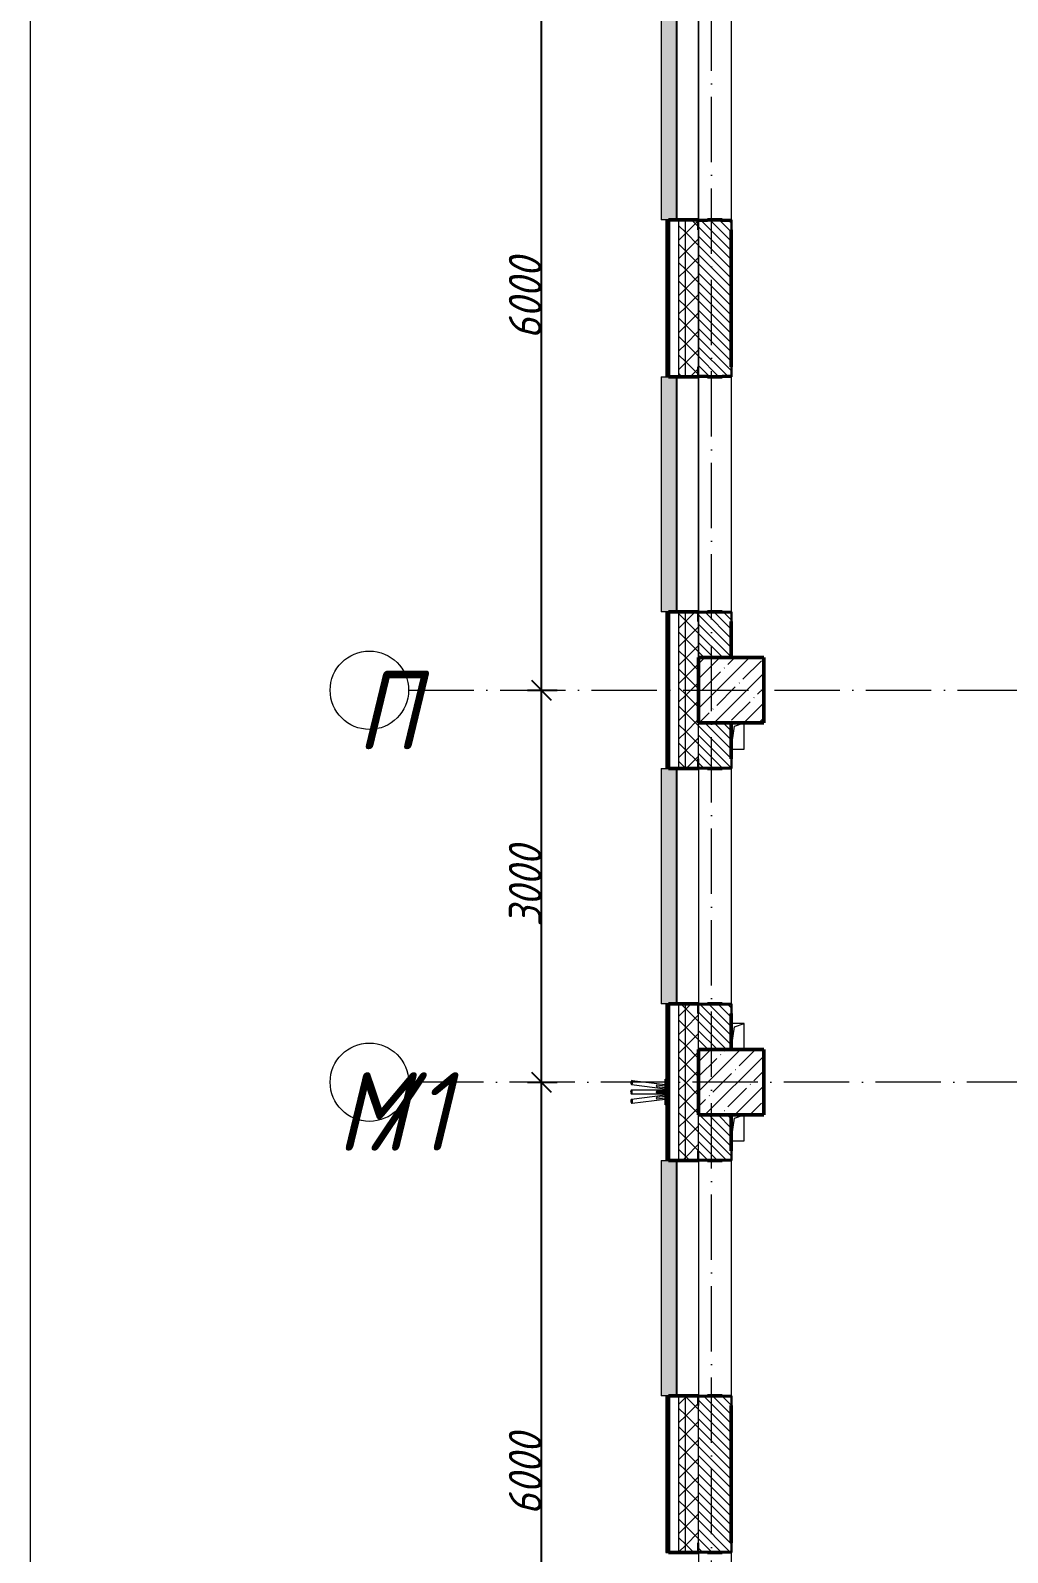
# Model space of a CAD drawing. Header units: millimetres. Extents: x -606178 to 312196, y -19338 to 632709.
# Drawn here: x -272464 to -264986, y 471675 to 483325 of the extents above; entities that cross this region are included whole.
import ezdxf

# ---------------------------------------------------------------- set-up
doc = ezdxf.new("R2010")
doc.units = ezdxf.units.MM
doc.linetypes.add('50_200_ШТРИХ_1Т_ш5_п1_п1_', pattern=[700, 500, -100, 0, -100])
for name, color, linetype, lineweight in [('A-____-____-DIMS', 7, 'Continuous', 9), ('A-GENM-____-MCUT', 7, 'Continuous', 25), ('A-GENM-____-OTLN', 7, 'Continuous', 9), ('A-GENM-____-OTLN-1', 7, 'Continuous', 25), ('A-GLAZ-____-OTLN', 7, 'Continuous', 9), ('A-WALL-____-MCUT-2', 7, 'Continuous', 50), ('A-WALL-____-MCUT-3', 7, 'Continuous', 9), ('A-WALL-____-OTLN', 7, 'Continuous', 9), ('A-WALL-____-PATT-1', 7, 'Continuous', 9), ('A-WALL-FNSH-MCUT-1', 7, 'Continuous', 9), ('S-COLS-____-MCUT', 7, 'Continuous', 50), ('S-COLS-____-OTLN', 7, 'Continuous', 9), ('S-GRID-____-IDEN', 7, 'Continuous', 9), ('S-GRID-____-OTLN-1', 7, '50_200_ШТРИХ_1Т_ш5_п1_п1_', 9)]:
    doc.layers.add(name, color=color, linetype=linetype, lineweight=lineweight)
doc.layers.add('A-GLAZ-____-OTLN-1', color=7, linetype='Continuous', lineweight=9, true_color=0xc0c0c0)
doc.styles.add('ISOCPEUR_I', font='isocpeui.ttf', dxfattribs={"width": 0.9, "height": 2.5})
doc.styles.add('ISOCPEUR_I_9', font='isocpeui.ttf', dxfattribs={"width": 0.9, "height": 250})
doc.dimstyles.new('ISO-2_5_0_9К_БОЛЬШОЙ_ОСИ', dxfattribs={"dimscale": 304.8, "dimtxt": 248.995294, "dimasz": 0.492126, "dimexe": 0.393701, "dimexo": 0, "dimgap": 0, "dimtad": 1, "dimdec": 0, "dimzin": 0, "dimdsep": 46, "dimtxsty": 'ISOCPEUR_I_9', "dimblk1": 'OBLIQUE', "dimblk2": 'OBLIQUE', "dimsah": 1, "dimcen": 0.09, "dimdle": 0.393701, "dimazin": 0, "dimtfac": 1, "dimtdec": 4, "dimtix": 1, "dimtmove": 0, "dimatfit": 3, "dimfxl": 1, "dimtvp": 1, "dimtolj": 1, "dimtzin": 0, "dimarcsym": 2})
pattern_1 = [(45, (-264901.3, 451794.26), (-70.71068, 70.71068), []), (135, (-264901.3, 451794.26), (-70.71068, -70.71068), [])]
pattern_2 = [(135, (-264901.3, 451794.26), (-35.35534, -35.35534), [])]
pattern_3 = [(45, (-264901.3, 451794.26), (-85.5366, 85.5366), []), (45, (-264844.28, 451794.26), (-85.5366, 85.5366), [])]

# ---------------------------------------------------------------- blocks, each defined once
blk = doc.blocks.new('BSC_Колонна _Прямоугольная - 500х500-V38-АР1_План отверстий 2 этажа в осях 1-64_А-ГГ')
at = {"layer": 'S-COLS-____-OTLN'}
h = blk.add_hatch(dxfattribs=at)
h.set_pattern_fill('FP_67', color=256, style=0, pattern_type=2)
h.set_pattern_definition([(45, (2200, -26481.04), (-114.0493, 114.0493), []), (45, (2314.05, -26481.04), (-114.0493, 114.0493), [201.613, -40.323, 3.353, -36.97])])
h.paths.add_polyline_path([(-250, -250), (250, -250), (250, 250), (-250, 250), (-250, 55)], flags=0)
at = {"layer": 'S-COLS-____-MCUT'}
for p, q in [((250, 250), (-250, 250)), ((-250, 250), (-250, -250)), ((250, -250), (250, 250)), ((-250, -250), (250, -250))]:
    blk.add_line(p, q, dxfattribs=at)
blk = doc.blocks.new('BSC_Колонна _Прямоугольная - 500х500-V44-АР1_План отверстий 2 этажа в осях 1-64_А-ГГ')
at = {"layer": 'S-COLS-____-OTLN'}
h = blk.add_hatch(dxfattribs=at)
h.set_pattern_fill('FP_73', color=256, style=0, pattern_type=2)
h.set_pattern_definition([(45, (2200, -23481.04), (-114.0493, 114.0493), []), (45, (2314.05, -23481.04), (-114.0493, 114.0493), [201.613, -40.323, 3.353, -36.97])])
h.paths.add_polyline_path([(-250, -250), (250, -250), (250, 250), (-250, 250)], flags=0)
at = {"layer": 'S-COLS-____-MCUT'}
for p, q in [((250, 250), (-250, 250)), ((-250, 250), (-250, -250)), ((250, -250), (250, 250)), ((-250, -250), (250, -250))]:
    blk.add_line(p, q, dxfattribs=at)
blk = doc.blocks.new('Фахверк_СКБ_Уголок - 250_2700-27497298-АР1_План отверстий 2 этажа в осях 1-64_А-ГГ')
at = {"layer": 'A-GENM-____-MCUT'}
for p, q in [((200, 181), (125, 181)), ((125, 181), (125, 106)), ((131, 106), (131, 175)), ((131, 175), (200, 175)), ((200, 175), (200, 181)), ((125, 106), (131, 106)), ((131, -6), (125, -6)), ((125, -6), (125, -81)), ((125, -81), (200, -81)), ((131, -75), (131, -6)), ((200, -75), (131, -75)), ((200, -81), (200, -75))]:
    blk.add_line(p, q, dxfattribs=at)
blk = doc.blocks.new('AR_Отверстие прямоугольное _в плите_ - AR_Отверстие прямоугольное _в плите_-30510733-АР1_План отверстий 2 этажа в осях 1-64_А-ГГ')
at = {"layer": 'A-GENM-____-OTLN'}
for p, q in [((-50, -100), (-25, 75)), ((-25, 75), (50, 100)), ((50, -100), (50, 100)), ((-50, -100), (50, -100))]:
    blk.add_line(p, q, dxfattribs=at)
blk = doc.blocks.new('AR_Отверстие прямоугольное _в плите_ - AR_Отверстие прямоугольное _в плите_-V158-АР1_План отверстий 2 этажа в осях 1-64_А-ГГ')
at = {"layer": 'A-GENM-____-OTLN'}
for p, q in [((50, 100), (-50, 100)), ((-50, -100), (-25, 75)), ((-25, 75), (50, 100)), ((50, -100), (50, 100))]:
    blk.add_line(p, q, dxfattribs=at)
blk = doc.blocks.new('Отлив_СКБ - Отлив витража_120_НВФ-31885689-АР1_План отверстий 2 этажа в осях 1-64_А-ГГ')
at = {"layer": 'A-GLAZ-____-OTLN-1'}
for points in [[(1800, 2), (1800, 120), (0, 120), (0, 2), (1103, 2)], [(1103, 0), (1800, 0), (1800, 2), (0, 2), (0, 0)]]:
    blk.add_hatch(color=256, dxfattribs=at).paths.add_polyline_path(points, flags=0)
at = {"layer": 'A-GLAZ-____-OTLN'}
for p, q in [((0, 83), (0, 120)), ((1800, 120), (0, 120)), ((1800, 120), (1800, 83)), ((0, 2), (1800, 2)), ((1800, 0), (0, 0))]:
    blk.add_line(p, q, dxfattribs=at)
blk = doc.blocks.new('Указатель_Флаги_По грани - Указатель_Флаги_По грани-31763482-АР1_План отверстий 2 этажа в осях 1-64_А-ГГ')
at = {"layer": 'A-GENM-____-OTLN'}
for p, q in [((-2963, 23463), (-2705, 23431)), ((-2705, 23421), (-2963, 23421)), ((-2705, 23461), (-2959, 23492)), ((-2769, 23449), (-2705, 23441)), ((-2705, 23451), (-2768, 23459)), ((-2705, 23307), (-2705, 23505)), ((-2705, 23505), (-2700, 23505)), ((-2963, 23391), (-2705, 23391)), ((-2705, 23381), (-2963, 23349)), ((-2959, 23320), (-2705, 23351)), ((-2705, 23411), (-2769, 23411)), ((-2769, 23401), (-2705, 23401)), ((-2705, 23371), (-2769, 23363)), ((-2768, 23353), (-2705, 23361)), ((-2700, 23307), (-2705, 23307))]:
    blk.add_line(p, q, dxfattribs=at)
for centre, major_axis, start_param, end_param in [((-2963, 23406), (0, 15), 4.712389, 7.853982), ((-2961, 23478), (1.8, 14.9), 1.570796, 4.712389), ((-2961, 23478), (1.8, 14.9), 4.712389, 7.853982), ((-2963, 23406), (0, 15), 1.570796, 4.712389), ((-2961, 23335), (-1.8, 14.9), 4.712389, 7.853982), ((-2961, 23335), (-1.8, 14.9), 1.570796, 4.712389)]:
    blk.add_ellipse(centre, major_axis=major_axis, ratio=0.422618, start_param=start_param, end_param=end_param, dxfattribs=at)
for points, knots in [([(-2768, 23459), (-2768, 23459), (-2768, 23459), (-2769, 23459), (-2770, 23459), (-2771, 23458), (-2771, 23458), (-2772, 23456), (-2773, 23455), (-2773, 23454)], [0.5555556, 0.5555556, 0.5555556, 0.5555556, 0.5833333, 0.6111111, 0.6666667, 0.7222222, 0.7777778, 0.8888889, 1, 1, 1, 1]), ([(-2773, 23454), (-2773, 23454), (-2773, 23452), (-2772, 23451), (-2772, 23450), (-2771, 23450), (-2770, 23449), (-2770, 23449), (-2769, 23449), (-2769, 23449)], [0, 0, 0, 0, 0.1111111, 0.2222222, 0.2777778, 0.3333333, 0.3888889, 0.4166667, 0.4444444, 0.4444444, 0.4444444, 0.4444444]), ([(-2769, 23411), (-2769, 23411), (-2770, 23411), (-2770, 23411), (-2770, 23411), (-2771, 23411), (-2771, 23410), (-2772, 23409), (-2773, 23408), (-2773, 23407), (-2773, 23406)], [0.5555556, 0.5555556, 0.5555556, 0.5555556, 0.5833333, 0.6111111, 0.6388889, 0.6666667, 0.7222222, 0.7777778, 0.8888889, 1, 1, 1, 1]), ([(-2773, 23406), (-2773, 23405), (-2773, 23404), (-2772, 23403), (-2772, 23402), (-2771, 23401), (-2770, 23401), (-2770, 23401), (-2769, 23401), (-2769, 23401)], [0, 0, 0, 0, 0.1111111, 0.2222222, 0.2777778, 0.3333333, 0.3888889, 0.4166667, 0.4444444, 0.4444444, 0.4444444, 0.4444444]), ([(-2769, 23363), (-2769, 23363), (-2770, 23363), (-2770, 23363), (-2771, 23363), (-2772, 23362), (-2772, 23361), (-2773, 23360), (-2773, 23358), (-2773, 23358)], [0.5555556, 0.5555556, 0.5555556, 0.5555556, 0.5833333, 0.6111111, 0.6666667, 0.7222222, 0.7777778, 0.8888889, 1, 1, 1, 1]), ([(-2773, 23358), (-2773, 23357), (-2772, 23356), (-2771, 23355), (-2771, 23354), (-2770, 23353), (-2769, 23353), (-2768, 23353), (-2768, 23353), (-2768, 23353)], [0, 0, 0, 0, 0.1111111, 0.2222222, 0.2777778, 0.3333333, 0.3888889, 0.4166667, 0.4444444, 0.4444444, 0.4444444, 0.4444444])]:
    blk.add_open_spline(points, degree=3, knots=knots, dxfattribs=at)
blk = doc.blocks.new('Ось сетки - Круг_Ø6_00__ISO-2_5_0_9K_-25732049-АР1_План отверстий 1 этажа в осях 1-64_А-ГГ')
at = {"layer": 'S-GRID-____-IDEN'}
blk.add_circle((0, 0), 3, dxfattribs=at)
blk = doc.blocks.new('_Oblique')
at = {"color": 0, "linetype": 'ByBlock', "lineweight": -2}
blk.add_line((-0.5, -0.5), (0.5, 0.5), dxfattribs=at)
blk = doc.blocks.new('*D4612')
at = {"layer": 'A-____-____-DIMS', "color": 0, "lineweight": -2, "transparency": 16777216}
for p, q in [((-268553, 469155), (-268553, 475395)), ((-268659, 475275), (-268433, 475275)), ((-268659, 469275), (-268433, 469275))]:
    blk.add_line(p, q, dxfattribs=at)
at = {"layer": 'Defpoints', "color": 0, "transparency": 16777216}
for p in [(-268659, 475275), (-268553, 475275), (-268659, 469275)]:
    blk.add_point(p, dxfattribs=at)
at = {"layer": 'A-____-____-DIMS', "color": 0, "lineweight": -2, "transparency": 16777216, "xscale": 150, "yscale": 150, "zscale": 150}
for p, rotation in [((-268553, 475275), 90), ((-268553, 469275), 270)]:
    blk.add_blockref('_Oblique', p, dxfattribs=dict(at, rotation=rotation))
at = {"layer": 'A-____-____-DIMS', "color": 0, "transparency": 16777216, "insert": (-268678, 472275), "char_height": 250, "width": 758.48, "attachment_point": 5, "rotation": 90, "style": 'ISOCPEUR_I_9'}
blk.add_mtext('\\A1;6000', dxfattribs=at)
blk = doc.blocks.new('*D4613')
at = {"layer": 'A-____-____-DIMS', "color": 0, "lineweight": -2, "transparency": 16777216}
for p, q in [((-268553, 475155), (-268553, 478395)), ((-268659, 478275), (-268433, 478275)), ((-268659, 475275), (-268433, 475275))]:
    blk.add_line(p, q, dxfattribs=at)
at = {"layer": 'Defpoints', "color": 0, "transparency": 16777216}
for p in [(-268659, 478275), (-268553, 478275), (-268659, 475275)]:
    blk.add_point(p, dxfattribs=at)
at = {"layer": 'A-____-____-DIMS', "color": 0, "lineweight": -2, "transparency": 16777216, "xscale": 150, "yscale": 150, "zscale": 150}
for p, rotation in [((-268553, 478275), 90), ((-268553, 475275), 270)]:
    blk.add_blockref('_Oblique', p, dxfattribs=dict(at, rotation=rotation))
at = {"layer": 'A-____-____-DIMS', "color": 0, "transparency": 16777216, "insert": (-268678, 476775), "char_height": 250, "width": 758.48, "attachment_point": 5, "rotation": 90, "style": 'ISOCPEUR_I_9'}
blk.add_mtext('\\A1;3000', dxfattribs=at)
blk = doc.blocks.new('*D4614')
at = {"layer": 'A-____-____-DIMS', "color": 0, "lineweight": -2, "transparency": 16777216}
for p, q in [((-268553, 478155), (-268553, 484395)), ((-268659, 484275), (-268433, 484275)), ((-268659, 478275), (-268433, 478275))]:
    blk.add_line(p, q, dxfattribs=at)
at = {"layer": 'Defpoints', "color": 0, "transparency": 16777216}
for p in [(-268659, 484275), (-268553, 484275), (-268659, 478275)]:
    blk.add_point(p, dxfattribs=at)
at = {"layer": 'A-____-____-DIMS', "color": 0, "lineweight": -2, "transparency": 16777216, "xscale": 150, "yscale": 150, "zscale": 150}
for p, rotation in [((-268553, 484275), 90), ((-268553, 478275), 270)]:
    blk.add_blockref('_Oblique', p, dxfattribs=dict(at, rotation=rotation))
at = {"layer": 'A-____-____-DIMS', "color": 0, "transparency": 16777216, "insert": (-268678, 481275), "char_height": 250, "width": 758.48, "attachment_point": 5, "rotation": 90, "style": 'ISOCPEUR_I_9'}
blk.add_mtext('\\A1;6000', dxfattribs=at)

msp = doc.modelspace()

# ---------------------------------------------------------------- hatches: boundary and pattern name
at = {"layer": 'A-WALL-____-PATT-1'}
h = msp.add_hatch(dxfattribs=at)
h.set_pattern_fill('FP_1', color=256, style=0, pattern_type=2)
h.set_pattern_definition(pattern_1)
h.paths.add_polyline_path([(-267501.3011, 478525.3011), (-267451.3011, 478525.3011), (-267451.3011, 478875.3011), (-267501.3011, 478875.3011)], flags=0)
h.paths.add_polyline_path([(-267501.3011, 480675.3011), (-267451.3011, 480675.3011), (-267451.3011, 481875.3011), (-267501.3011, 481875.3011)], flags=0)
h.paths.add_polyline_path([(-267501.3011, 483675.3011), (-267451.3011, 483675.3011), (-267451.3011, 484025.3011), (-267501.3011, 484025.3011)], flags=0)
h = msp.add_hatch(dxfattribs=at)
h.set_pattern_fill('FP_1', color=256, style=0, pattern_type=2)
h.set_pattern_definition(pattern_1)
h.paths.add_polyline_path([(-267351.3011, 478525.3011), (-267351.3011, 478800.3011), (-267357.3011, 478800.3011), (-267357.3011, 478875.3011), (-267451.3011, 478875.3011), (-267451.3011, 478525.3011), (-267357.3011, 478525.3011)], flags=0)
h.paths.add_polyline_path([(-267357.3011, 480675.3011), (-267357.3011, 480750.3011), (-267351.3011, 480750.3011), (-267351.3011, 481800.3011), (-267357.3011, 481800.3011), (-267357.3011, 481875.3011), (-267451.3011, 481875.3011), (-267451.3011, 480675.3011)], flags=0)
h.paths.add_polyline_path([(-267357.3011, 483675.3011), (-267357.3011, 483750.3011), (-267351.3011, 483750.3011), (-267351.3011, 484025.3011), (-267451.3011, 484025.3011), (-267451.3011, 483675.3011)], flags=0)
h = msp.add_hatch(dxfattribs=at)
h.set_pattern_fill('FP_6', color=256, style=0, pattern_type=2)
h.set_pattern_definition(pattern_2)
h.paths.add_polyline_path([(-267101.3011, 478525.3011), (-267101.3011, 478869.3011), (-267170.3011, 478869.3011), (-267170.3011, 478875.3011), (-267282.3011, 478875.3011), (-267282.3011, 478869.3011), (-267351.3011, 478869.3011), (-267351.3011, 478525.3011)], flags=0)
h.paths.add_polyline_path([(-267170.3011, 480675.3011), (-267170.3011, 480681.3011), (-267101.3011, 480681.3011), (-267101.3011, 481869.3011), (-267170.3011, 481869.3011), (-267170.3011, 481875.3011), (-267282.3011, 481875.3011), (-267282.3011, 481869.3011), (-267351.3011, 481869.3011), (-267351.3011, 480681.3011), (-267282.3011, 480681.3011), (-267282.3011, 480675.3011)], flags=0)
h.paths.add_polyline_path([(-267170.3011, 483675.3011), (-267170.3011, 483681.3011), (-267101.3011, 483681.3011), (-267101.3011, 484025.3011), (-267351.3011, 484025.3011), (-267351.3011, 483681.3011), (-267282.3011, 483681.3011), (-267282.3011, 483675.3011)], flags=0)
h = msp.add_hatch(dxfattribs=at)
h.set_pattern_fill('FP_3', color=256, style=0, pattern_type=2)
h.set_pattern_definition(pattern_3)
h.paths.add_polyline_path([(-267581.3011, 478600.3011), (-267581.3011, 478875.3011), (-267601.3011, 478875.3011), (-267601.3011, 478600.3011)], flags=0)
h.paths.add_polyline_path([(-267601.3011, 480675.3011), (-267581.3011, 480675.3011), (-267581.3011, 481875.3011), (-267601.3011, 481875.3011)], flags=0)
h.paths.add_polyline_path([(-267581.3011, 483675.3011), (-267581.3011, 483855.3011), (-267601.3011, 483855.3011), (-267601.3011, 483675.3011)], flags=0)
h = msp.add_hatch(dxfattribs=at)
h.set_pattern_fill('FP_3', color=256, style=0, pattern_type=2)
h.set_pattern_definition(pattern_3)
h.paths.add_polyline_path([(-267601.3011, 461310.3011), (-267581.3011, 461310.3011), (-267581.3011, 463625.3011), (-267601.3011, 463625.3011), (-267601.3011, 462850.0957)], flags=0)
h.paths.add_polyline_path([(-267581.3011, 465425.3011), (-267581.3011, 466875.3011), (-267601.3011, 466875.3011), (-267601.3011, 465425.3011)], flags=0)
h.paths.add_polyline_path([(-267581.3011, 468675.3011), (-267581.3011, 469875.3011), (-267601.3011, 469875.3011), (-267601.3011, 468675.3011)], flags=0)
h.paths.add_polyline_path([(-267601.3011, 471675.3011), (-267581.3011, 471675.3011), (-267581.3011, 472875.3011), (-267601.3011, 472875.3011)], flags=0)
h.paths.add_polyline_path([(-267581.3011, 474675.3011), (-267581.3011, 475875.3011), (-267601.3011, 475875.3011), (-267601.3011, 474675.3011)], flags=0)
h.paths.add_polyline_path([(-267581.3011, 477675.3011), (-267581.3011, 478600.3011), (-267601.3011, 478600.3011), (-267601.3011, 477675.3011)], flags=0)
h = msp.add_hatch(dxfattribs=at)
h.set_pattern_fill('FP_1', color=256, style=0, pattern_type=2)
h.set_pattern_definition(pattern_1)
h.paths.add_polyline_path([(-267451.3011, 461310.3011), (-267451.3011, 463625.3011), (-267501.3011, 463625.3011), (-267501.3011, 461310.3011)], flags=0)
h.paths.add_polyline_path([(-267451.3011, 465425.3011), (-267451.3011, 466875.3011), (-267501.3011, 466875.3011), (-267501.3011, 465425.3011)], flags=0)
h.paths.add_polyline_path([(-267451.3011, 468675.3011), (-267451.3011, 469875.3011), (-267501.3011, 469875.3011), (-267501.3011, 468675.3011)], flags=0)
h.paths.add_polyline_path([(-267501.3011, 471675.3011), (-267451.3011, 471675.3011), (-267451.3011, 472875.3011), (-267501.3011, 472875.3011)], flags=0)
h.paths.add_polyline_path([(-267451.3011, 474675.3011), (-267451.3011, 475875.3011), (-267501.3011, 475875.3011), (-267501.3011, 474675.3011)], flags=0)
h.paths.add_polyline_path([(-267451.3011, 477675.3011), (-267451.3011, 478525.3011), (-267501.3011, 478525.3011), (-267501.3011, 477675.3011)], flags=0)
h = msp.add_hatch(dxfattribs=at)
h.set_pattern_fill('FP_1', color=256, style=0, pattern_type=2)
h.set_pattern_definition(pattern_1)
h.paths.add_polyline_path([(-267451.3011, 461310.3011), (-267351.3011, 461310.3011), (-267351.3011, 463550.3011), (-267357.3011, 463550.3011), (-267357.3011, 463625.3011), (-267451.3011, 463625.3011), (-267451.3011, 461325.3011)], flags=0)
h.paths.add_polyline_path([(-267357.3011, 465425.3011), (-267357.3011, 465500.3011), (-267351.3011, 465500.3011), (-267351.3011, 466800.3011), (-267357.3011, 466800.3011), (-267357.3011, 466875.3011), (-267451.3011, 466875.3011), (-267451.3011, 465425.3011)], flags=0)
h.paths.add_polyline_path([(-267357.3011, 468675.3011), (-267357.3011, 468750.3011), (-267351.3011, 468750.3011), (-267351.3011, 469800.3011), (-267357.3011, 469800.3011), (-267357.3011, 469875.3011), (-267451.3011, 469875.3011), (-267451.3011, 468675.3011)], flags=0)
h.paths.add_polyline_path([(-267451.3011, 471675.3011), (-267357.3011, 471675.3011), (-267357.3011, 471750.3011), (-267351.3011, 471750.3011), (-267351.3011, 472800.3011), (-267357.3011, 472800.3011), (-267357.3011, 472875.3011), (-267451.3011, 472875.3011), (-267451.3011, 471681.3011)], flags=0)
h.paths.add_polyline_path([(-267357.3011, 474675.3011), (-267357.3011, 474750.3011), (-267351.3011, 474750.3011), (-267351.3011, 475800.3011), (-267357.3011, 475800.3011), (-267357.3011, 475875.3011), (-267451.3011, 475875.3011), (-267451.3011, 474675.3011)], flags=0)
h.paths.add_polyline_path([(-267451.3011, 477675.3011), (-267357.3011, 477675.3011), (-267357.3011, 477750.3011), (-267351.3011, 477750.3011), (-267351.3011, 478525.3011), (-267451.3011, 478525.3011), (-267451.3011, 477681.3011)], flags=0)
h = msp.add_hatch(dxfattribs=at)
h.set_pattern_fill('FP_6', color=256, style=0, pattern_type=2)
h.set_pattern_definition(pattern_2)
h.paths.add_polyline_path([(-267351.3011, 475525.3011), (-267101.3011, 475525.3011), (-267101.3011, 475869.3011), (-267170.3011, 475869.3011), (-267170.3011, 475875.3011), (-267282.3011, 475875.3011), (-267282.3011, 475869.3011), (-267351.3011, 475869.3011), (-267351.3011, 475750.0056)], flags=0)
h.paths.add_polyline_path([(-267170.3011, 477675.3011), (-267170.3011, 477681.3011), (-267101.3011, 477681.3011), (-267101.3011, 478025.3011), (-267351.3011, 478025.3011), (-267351.3011, 477681.3011), (-267282.3011, 477681.3011), (-267282.3011, 477675.3011)], flags=0)
h = msp.add_hatch(dxfattribs=at)
h.set_pattern_fill('FP_6', color=256, style=0, pattern_type=2)
h.set_pattern_definition(pattern_2)
h.paths.add_polyline_path([(-267351.3011, 469525.3011), (-267101.3011, 469525.3011), (-267101.3011, 469869.3011), (-267170.3011, 469869.3011), (-267170.3011, 469875.3011), (-267282.3011, 469875.3011), (-267282.3011, 469869.3011), (-267351.3011, 469869.3011), (-267351.3011, 469730.0476)], flags=0)
h.paths.add_polyline_path([(-267170.3011, 471675.3011), (-267170.3011, 471681.3011), (-267101.3011, 471681.3011), (-267101.3011, 472869.3011), (-267170.3011, 472869.3011), (-267170.3011, 472875.3011), (-267282.3011, 472875.3011), (-267282.3011, 472869.3011), (-267351.3011, 472869.3011), (-267351.3011, 471681.3011), (-267282.3011, 471681.3011), (-267282.3011, 471675.3011)], flags=0)
h.paths.add_polyline_path([(-267170.3011, 474675.3011), (-267170.3011, 474681.3011), (-267101.3011, 474681.3011), (-267101.3011, 475025.3011), (-267351.3011, 475025.3011), (-267351.3011, 474681.3011), (-267282.3011, 474681.3011), (-267282.3011, 474675.3011)], flags=0)

# ---------------------------------------------------------------- linework, layer by layer
at = {"color": 1, "lineweight": 0}
msp.add_lwpolyline([(-272464.0879, 544596.983), (-159228.0879, 544596.983), (-159228.0879, 445768.983), (-272464.0879, 445768.983)], close=True, dxfattribs=at)
at = {"layer": 'A-WALL-____-MCUT-2'}
for p, q in [((-267357.3011, 481875.3011), (-267581.3011, 481875.3011)), ((-267581.3011, 481875.3011), (-267581.3011, 480675.3011)), ((-267581.3011, 480675.3011), (-267581.3011, 481875.3011)), ((-267170.3011, 481875.3011), (-267282.3011, 481875.3011)), ((-267101.3011, 480750.3011), (-267101.3011, 481800.3011)), ((-267581.3011, 480675.3011), (-267357.3011, 480675.3011)), ((-267282.3011, 480675.3011), (-267170.3011, 480675.3011)), ((-267357.3011, 478875.3011), (-267581.3011, 478875.3011)), ((-267581.3011, 478600.3011), (-267581.3011, 478875.3011)), ((-267581.3011, 477675.3011), (-267581.3011, 478875.3011)), ((-267170.3011, 478875.3011), (-267282.3011, 478875.3011)), ((-267101.3011, 478525.3011), (-267101.3011, 478800.3011)), ((-267101.3011, 477750.3011), (-267101.3011, 478025.3011)), ((-267581.3011, 477675.3011), (-267357.3011, 477675.3011)), ((-267282.3011, 477675.3011), (-267170.3011, 477675.3011)), ((-267357.3011, 475875.3011), (-267581.3011, 475875.3011)), ((-267581.3011, 475875.3011), (-267581.3011, 474675.3011)), ((-267170.3011, 475875.3011), (-267282.3011, 475875.3011)), ((-267101.3011, 475525.3011), (-267101.3011, 475800.3011)), ((-267101.3011, 474750.3011), (-267101.3011, 475025.3011)), ((-267581.3011, 474675.3011), (-267357.3011, 474675.3011)), ((-267282.3011, 474675.3011), (-267170.3011, 474675.3011)), ((-267357.3011, 472875.3011), (-267581.3011, 472875.3011)), ((-267581.3011, 472875.3011), (-267581.3011, 471675.3011)), ((-267170.3011, 472875.3011), (-267282.3011, 472875.3011)), ((-267101.3011, 471750.3011), (-267101.3011, 472800.3011)), ((-267581.3011, 471675.3011), (-267357.3011, 471675.3011)), ((-267282.3011, 471675.3011), (-267170.3011, 471675.3011))]:
    msp.add_line(p, q, dxfattribs=at)
at = {"layer": 'A-WALL-____-MCUT-3'}
for p, q in [((-267501.3011, 480675.3011), (-267501.3011, 481875.3011)), ((-267451.3011, 480675.3011), (-267451.3011, 481875.3011)), ((-267351.3011, 481800.3011), (-267351.3011, 480750.3011)), ((-267351.3011, 480750.3011), (-267351.3011, 481800.3011)), ((-267501.3011, 477675.3011), (-267501.3011, 478875.3011)), ((-267451.3011, 477675.3011), (-267451.3011, 478875.3011)), ((-267351.3011, 478800.3011), (-267351.3011, 478525.3011)), ((-267351.3011, 478525.3011), (-267351.3011, 478800.3011)), ((-267351.3011, 477750.3011), (-267351.3011, 478025.3011)), ((-267501.3011, 474675.3011), (-267501.3011, 475875.3011)), ((-267451.3011, 474675.3011), (-267451.3011, 475875.3011)), ((-267351.3011, 475525.3011), (-267351.3011, 475800.3011)), ((-267351.3011, 474750.3011), (-267351.3011, 475025.3011)), ((-267501.3011, 471675.3011), (-267501.3011, 472875.3011)), ((-267451.3011, 471675.3011), (-267451.3011, 472875.3011)), ((-267351.3011, 471750.3011), (-267351.3011, 472800.3011))]:
    msp.add_line(p, q, dxfattribs=at)
at = {"layer": 'A-WALL-____-OTLN'}
for p, q in [((-267351.3011, 481875.3011), (-267351.3011, 483675.3011)), ((-267351.3011, 483675.3011), (-267351.3011, 481875.3011)), ((-267101.3011, 483675.3011), (-267101.3011, 481875.3011)), ((-267351.3011, 478875.3011), (-267351.3011, 480675.3011)), ((-267351.3011, 480675.3011), (-267351.3011, 478875.3011)), ((-267101.3011, 480675.3011), (-267101.3011, 478875.3011)), ((-267351.3011, 477675.3011), (-267351.3011, 475875.3011)), ((-267101.3011, 477675.3011), (-267101.3011, 475875.3011)), ((-267351.3011, 474675.3011), (-267351.3011, 472875.3011)), ((-267101.3011, 474675.3011), (-267101.3011, 472875.3011)), ((-267351.3011, 471675.3011), (-267351.3011, 469875.3011)), ((-267101.3011, 471675.3011), (-267101.3011, 469875.3011))]:
    msp.add_line(p, q, dxfattribs=at)
at = {"layer": 'A-WALL-FNSH-MCUT-1'}
for p, q in [((-267601.3011, 481875.3011), (-267601.3011, 480675.3011)), ((-267581.3011, 481875.3011), (-267601.3011, 481875.3011)), ((-267601.3011, 480675.3011), (-267581.3011, 480675.3011)), ((-267601.3011, 478875.3011), (-267601.3011, 478600.3011)), ((-267581.3011, 478875.3011), (-267601.3011, 478875.3011)), ((-267601.3011, 478600.3011), (-267601.3011, 477675.3011)), ((-267601.3011, 477675.3011), (-267581.3011, 477675.3011)), ((-267601.3011, 475875.3011), (-267601.3011, 474675.3011)), ((-267581.3011, 475875.3011), (-267601.3011, 475875.3011)), ((-267601.3011, 474675.3011), (-267581.3011, 474675.3011)), ((-267601.3011, 472875.3011), (-267601.3011, 471675.3011)), ((-267581.3011, 472875.3011), (-267601.3011, 472875.3011)), ((-267601.3011, 471675.3011), (-267581.3011, 471675.3011))]:
    msp.add_line(p, q, dxfattribs=at)
at = {"layer": 'S-GRID-____-OTLN-1'}
for p, q in [((-267251.3011, 447311.6528), (-267251.3011, 501675.2188)), ((-269570.0713, 478275.3011), (-238193.5619, 478275.3011)), ((-238193.5619, 475275.3011), (-269570.0713, 475275.3011))]:
    msp.add_line(p, q, dxfattribs=at)

# ---------------------------------------------------------------- block references
at = {"layer": 'A-GENM-____-OTLN'}
for name, p in [('AR_Отверстие прямоугольное _в плите_ - AR_Отверстие прямоугольное _в плите_-30510733-АР1_План отверстий 2 этажа в осях 1-64_А-ГГ', (-267051.3011, 477925.3011)), ('AR_Отверстие прямоугольное _в плите_ - AR_Отверстие прямоугольное _в плите_-V158-АР1_План отверстий 2 этажа в осях 1-64_А-ГГ', (-267051.3011, 475625.3011)), ('Указатель_Флаги_По грани - Указатель_Флаги_По грани-31763482-АР1_План отверстий 2 этажа в осях 1-64_А-ГГ', (-264901.3011, 451794.2592)), ('AR_Отверстие прямоугольное _в плите_ - AR_Отверстие прямоугольное _в плите_-30510733-АР1_План отверстий 2 этажа в осях 1-64_А-ГГ', (-267051.3011, 474925.3011))]:
    msp.add_blockref(name, p, dxfattribs=at)
at = {"layer": 'A-GENM-____-OTLN-1'}
for p, rotation in [((-267276.3011, 482000.3011), 269.9999999999999), ((-267176.3011, 480550.3011), 89.99999999999991), ((-267276.3011, 479000.3011), 269.9999999999999), ((-267176.3011, 477550.3011), 89.99999999999991), ((-267276.3011, 476000.3011), 269.9999999999999), ((-267176.3011, 474550.3011), 89.99999999999991), ((-267276.3011, 473000.3011), 269.9999999999999), ((-267176.3011, 471550.3011), 89.99999999999991)]:
    msp.add_blockref('Фахверк_СКБ_Уголок - 250_2700-27497298-АР1_План отверстий 2 этажа в осях 1-64_А-ГГ', p, dxfattribs=dict(at, rotation=rotation))
at = {"layer": 'A-GLAZ-____-OTLN', "rotation": 90}
for p in [(-267518.3011, 481875.3011), (-267518.3011, 478875.3011), (-267518.3011, 475875.3011), (-267518.3011, 472875.3011)]:
    msp.add_blockref('Отлив_СКБ - Отлив витража_120_НВФ-31885689-АР1_План отверстий 2 этажа в осях 1-64_А-ГГ', p, dxfattribs=at)
at = {"layer": 'S-COLS-____-OTLN'}
for name, p in [('BSC_Колонна _Прямоугольная - 500х500-V38-АР1_План отверстий 2 этажа в осях 1-64_А-ГГ', (-267101.3011, 478275.3011)), ('BSC_Колонна _Прямоугольная - 500х500-V44-АР1_План отверстий 2 этажа в осях 1-64_А-ГГ', (-267101.3011, 475275.3011))]:
    msp.add_blockref(name, p, dxfattribs=at)
at = {"layer": 'S-GRID-____-IDEN', "xscale": 99.99999999999993, "yscale": 99.99999999999993, "zscale": 99.99999999999993}
for p, rotation in [((-269870.0713, 478275.3011), 269.9999999999996), ((-269870.0713, 475275.3011), 89.9999999999998)]:
    msp.add_blockref('Ось сетки - Круг_Ø6_00__ISO-2_5_0_9K_-25732049-АР1_План отверстий 1 этажа в осях 1-64_А-ГГ', p, dxfattribs=dict(at, rotation=rotation))

# ---------------------------------------------------------------- texts
at = {"layer": 'S-GRID-____-IDEN', "char_height": 600, "attachment_point": 1, "style": 'ISOCPEUR_I'}
for s, insert, width in [('\\fISOCPEUR|b0|i1|c204|p34|;\\W.9;П', (-269968.0508, 478421.9336), 223.670812), ('\\fISOCPEUR|b0|i1|c204|p34|;\\W.9;М', (-270117.6917, 475351.377), 252.531562), ('/1', (-269909.3324, 475351.377), 346.329)]:
    msp.add_mtext(s, dxfattribs=dict(at, insert=insert, width=width))

# ---------------------------------------------------------------- dimensions: what is measured, and where the dimension line sits
at = {"layer": 'A-____-____-DIMS'}
for base, p1, p2, override, picture, middle in [((-268552.6967, 484275.3011), (-268658.7627, 478275.3011), (-268658.7627, 484275.3011), {"dimpost": '<>', "dimfxl": 6000}, '*D4614', (-268677.6967, 481275.3011)), ((-268552.6967, 478275.3011), (-268658.7627, 475275.3011), (-268658.7627, 478275.3011), {"dimpost": '<>', "dimfxl": 3000}, '*D4613', (-268677.6967, 476775.3011)), ((-268552.6967, 475275.3011), (-268658.7627, 469275.3011), (-268658.7627, 475275.3011), {"dimpost": '<>', "dimfxl": 6000}, '*D4612', (-268677.6967, 472275.3011))]:
    dim = msp.add_linear_dim(base=base, p1=p1, p2=p2, angle=90, dimstyle='ISO-2_5_0_9К_БОЛЬШОЙ_ОСИ', override=override, dxfattribs=at)
    dim.commit()
    dim.dimension.update_dxf_attribs({"geometry": picture, "text_midpoint": middle})

doc.saveas('drawing.dxf')
